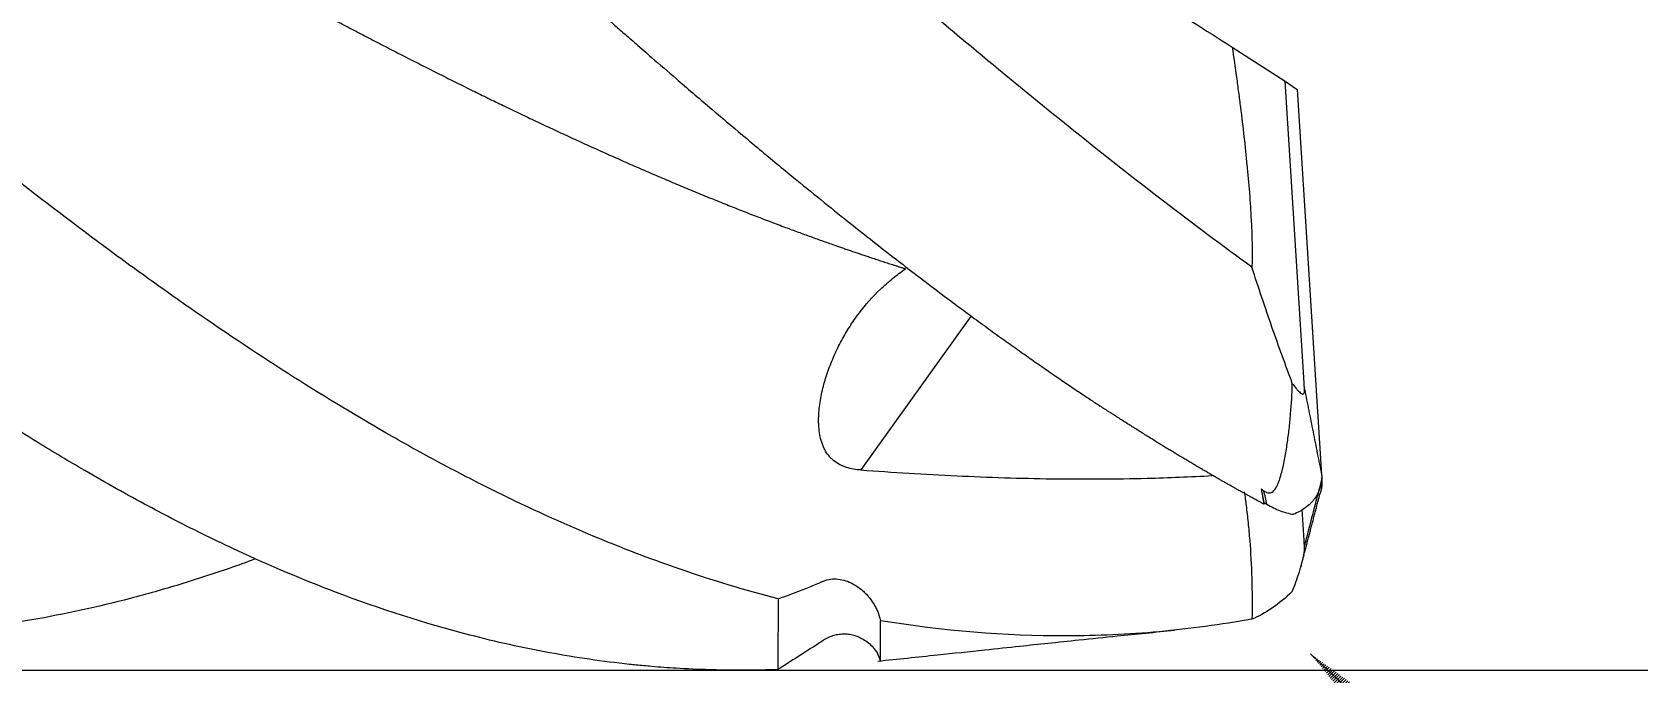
# Model space of a CAD drawing. Header units: millimetres. Extents: x -61 to 96, y -62 to 34.
# Drawn here: x 63.65 to 78.99, y -8.03 to -1.9 of the extents above; entities that cross this region are included whole.
import ezdxf

# ---------------------------------------------------------------- set-up
doc = ezdxf.new("R2010")
doc.units = ezdxf.units.MM
for name, color, linetype in [('1', 4, 'Continuous'), ('2', 7, 'Continuous'), ('SK2', 7, 'Continuous')]:
    doc.layers.add(name, color=color, linetype=linetype)
doc.styles.add('iso_b_vert', font='simplex.shx')
doc.dimstyles.get("Standard").update_dxf_attribs({"dimtxt": 0.18, "dimasz": 0.18, "dimexe": 0.18, "dimexo": 0.0625, "dimgap": 0.09, "dimtad": 1, "dimzin": 0, "dimdsep": 52, "dimtxsty": 'Standard', "dimcen": 0.09, "dimadec": 0, "dimazin": 0, "dimtfac": 1, "dimtdec": 4, "dimtofl": 0, "dimtmove": 0, "dimatfit": 3, "dimfxl": 1, "dimtolj": 1, "dimtzin": 0, "dimarcsym": 0})

# ---------------------------------------------------------------- blocks, each defined once
blk = doc.blocks.new('_U0')
at = {"layer": 'SK2', "lineweight": 13}
for p, q in [((0, -1.5875), (0, -49.169225)), ((76, -9.6375), (76, -49.169225)), ((76, -47.169225), (0, -47.169225))]:
    blk.add_line(p, q, dxfattribs=at)
at = {"layer": 'SK2', "lineweight": 18}
for points in [[(0, -47.169225), (3.499998, -46.708441), (3.500002, -47.630009)], [(76, -47.169225), (72.500002, -47.630009), (72.499998, -46.708441)]]:
    blk.add_solid(points, dxfattribs=at)
at = {"layer": 'SK2', "lineweight": 18, "insert": (36.095034, -46.136591), "char_height": 3.5, "attachment_point": 7, "line_spacing_factor": 1.084337, "style": 'iso_b_vert'}
blk.add_mtext('\\W0.6740;76', dxfattribs=at)
blk = doc.blocks.new('_U2')
at = {"layer": 'SK2', "lineweight": 13}
for p, q in [((3.997679, -9.1875), (3.997679, -42.169225)), ((76, -9.6375), (76, -42.169225)), ((76, -40.169225), (3.997679, -40.169225))]:
    blk.add_line(p, q, dxfattribs=at)
at = {"layer": 'SK2', "lineweight": 18}
for points in [[(3.997679, -40.169225), (7.497677, -39.708441), (7.497681, -40.630009)], [(76, -40.169225), (72.500002, -40.630009), (72.499998, -39.708441)]]:
    blk.add_solid(points, dxfattribs=at)
at = {"layer": 'SK2', "lineweight": 18, "insert": (38.093873, -39.136591), "char_height": 3.5, "attachment_point": 7, "line_spacing_factor": 1.084337, "style": 'iso_b_vert'}
blk.add_mtext('\\W0.6740;72', dxfattribs=at)

msp = doc.modelspace()

# ---------------------------------------------------------------- hatches: boundary and pattern name
at = {"layer": 'SK2', "lineweight": 13}
h = msp.add_hatch(dxfattribs=at)
h.set_pattern_fill('ANSI31', color=256, scale=0.0062, style=0)
h.paths.add_polyline_path([(75.865, -7.842), (78.731, -9.902), (78.101, -10.574)])

# ---------------------------------------------------------------- linework, layer by layer
at = {"layer": '1', "lineweight": 18}
for p, q in [((75.117, -2.042), (75.623, -2.369)), ((75.623, -2.369), (75.738, -2.446)), ((75.804, -5.251), (75.623, -2.369)), ((75.738, -2.446), (75.972, -6.131)), ((75.97, -6.157), (75.972, -6.187)), ((75.804, -6.757), (75.785, -6.464))]:
    msp.add_line(p, q, dxfattribs=at)
at = {"layer": '1', "lineweight": 13}
msp.add_line((72.621, -4.611), (71.566, -6.085), dxfattribs=at)
at = {"layer": '1', "lineweight": 18}
for points, degree, knots in [([(54.275, 4.27), (54.36, 4.245), (54.591, 4.175), (54.919, 4.07), (55.344, 3.926), (55.914, 3.717), (56.544, 3.469), (57.126, 3.223), (57.756, 2.942), (58.434, 2.623), (59.064, 2.312), (59.646, 2.015), (60.276, 1.684), (60.905, 1.344), (61.487, 1.025), (62.117, 0.674), (62.747, 0.319), (63.377, -0.037), (63.958, -0.366), (64.588, -0.72), (65.218, -1.071), (65.848, -1.416), (66.478, -1.754), (67.108, -2.083), (67.738, -2.402), (68.32, -2.686), (68.95, -2.98), (69.58, -3.26), (70.21, -3.522), (70.791, -3.749), (71.294, -3.93), (71.651, -4.051), (71.863, -4.12), (71.978, -4.156), (71.996, -4.162)], 5, [0, 0, 0, 0, 0, 0, 0.02416, 0.065178, 0.092524, 0.119869, 0.160887, 0.201906, 0.229251, 0.270269, 0.311287, 0.338633, 0.365978, 0.406997, 0.448015, 0.47536, 0.516379, 0.543724, 0.584742, 0.612088, 0.653106, 0.694124, 0.72147, 0.762488, 0.789833, 0.830851, 0.858197, 0.899215, 0.940233, 0.967579, 0.994924, 1, 1, 1, 1, 1, 1]), ([(70.777, -7.317), (70.464, -7.236), (70.152, -7.141), (69.53, -6.927), (69.219, -6.807), (68.596, -6.541), (68.285, -6.396), (67.816, -6.161), (67.659, -6.079), (67.423, -5.952), (67.345, -5.909), (67.188, -5.822), (67.109, -5.777), (66.4, -5.37), (65.773, -4.967), (65.064, -4.474), (64.986, -4.418), (64.828, -4.306), (64.749, -4.25), (64.513, -4.079), (64.356, -3.964), (63.884, -3.611), (63.57, -3.37), (63.099, -2.998), (62.941, -2.872), (62.705, -2.682), (62.626, -2.618), (62.469, -2.489), (62.076, -2.168), (61.685, -1.841), (61.217, -1.446), (61.061, -1.313), (60.75, -1.048), (60.595, -0.915), (60.128, -0.514), (59.817, -0.246), (59.35, 0.158), (59.194, 0.292), (58.96, 0.494), (58.882, 0.561), (58.726, 0.696), (58.647, 0.763), (58.412, 0.965), (58.255, 1.099), (58.058, 1.267), (58.019, 1.301), (57.94, 1.368), (57.822, 1.468), (57.704, 1.568), (57.469, 1.766), (57.312, 1.898), (57, 2.158), (56.844, 2.287), (56.533, 2.542), (56.377, 2.668), (56.066, 2.918), (55.911, 3.042), (55.755, 3.164)], 3, [0, 0, 0, 0, 0.0625, 0.0625, 0.125, 0.125, 0.1875, 0.1875, 0.21875, 0.21875, 0.234375, 0.234375, 0.25, 0.25, 0.375, 0.375, 0.390625, 0.390625, 0.40625, 0.40625, 0.4375, 0.4375, 0.5, 0.5, 0.53125, 0.53125, 0.546875, 0.546875, 0.5625, 0.625, 0.625, 0.65625, 0.65625, 0.6875, 0.6875, 0.75, 0.75, 0.78125, 0.78125, 0.796875, 0.796875, 0.8125, 0.8125, 0.84375, 0.84375, 0.851562, 0.851562, 0.859375, 0.875, 0.875, 0.90625, 0.90625, 0.9375, 0.9375, 0.96875, 0.96875, 1, 1, 1, 1]), ([(75.306, -4.146), (75.024, -3.942), (74.743, -3.732), (74.181, -3.301), (73.901, -3.08), (73.06, -2.406), (72.499, -1.939), (71.863, -1.4), (71.792, -1.339), (71.65, -1.219), (71.579, -1.158), (71.366, -0.976), (71.225, -0.855), (70.801, -0.491), (70.519, -0.248), (69.677, 0.48), (69.117, 0.963), (68.556, 1.439)], 3, [0, 0, 0, 0, 0.125, 0.125, 0.25, 0.25, 0.5, 0.5, 0.53125, 0.53125, 0.5625, 0.5625, 0.625, 0.625, 0.75, 0.75, 1, 1, 1, 1]), ([(71.998, -0.056), (72.259, -0.221), (72.519, -0.388), (72.911, -0.637), (73.107, -0.762), (73.303, -0.886), (73.434, -0.97), (73.499, -1.011), (73.825, -1.219), (74.085, -1.385), (74.603, -1.715), (74.86, -1.879), (75.117, -2.042)], 3, [0, 0, 0, 0, 0.25, 0.25, 0.375, 0.4375, 0.4375, 0.5, 0.5, 0.75, 0.75, 1, 1, 1, 1]), ([(68.554, -1.249), (68.57, -1.264), (68.604, -1.293), (68.654, -1.338), (68.704, -1.382), (68.754, -1.427), (68.804, -1.471), (68.854, -1.515), (68.904, -1.56), (68.955, -1.604), (69.005, -1.648), (69.055, -1.692), (69.105, -1.736), (69.155, -1.78), (69.205, -1.824), (69.255, -1.868), (69.305, -1.912), (69.36, -1.96), (69.447, -2.036), (69.596, -2.165), (69.83, -2.368), (70.16, -2.651), (70.523, -2.957), (70.954, -3.314), (71.383, -3.662), (71.813, -4.001), (72.151, -4.261), (72.4, -4.449), (72.59, -4.59), (72.749, -4.707), (72.901, -4.817), (73.046, -4.92), (73.184, -5.017), (73.314, -5.108), (73.438, -5.194), (73.555, -5.273), (73.664, -5.347), (73.767, -5.415), (73.862, -5.478), (73.924, -5.518), (73.953, -5.537)], 3, [0, 0, 0, 0, 0.009283, 0.018567, 0.02785, 0.037133, 0.046417, 0.0557, 0.064984, 0.074267, 0.08355, 0.092834, 0.102117, 0.111401, 0.120684, 0.129968, 0.139251, 0.148535, 0.160289, 0.187822, 0.231136, 0.290228, 0.371419, 0.43279, 0.529675, 0.609395, 0.671951, 0.717341, 0.748071, 0.777497, 0.805618, 0.832435, 0.857947, 0.882154, 0.905057, 0.926655, 0.946948, 0.965937, 0.983621, 1, 1, 1, 1]), ([(75.117, -2.042), (75.131, -2.139), (75.145, -2.235), (75.165, -2.379), (75.171, -2.427), (75.184, -2.523), (75.19, -2.57), (75.208, -2.712), (75.219, -2.806), (75.241, -2.991), (75.25, -3.083), (75.263, -3.218), (75.267, -3.263), (75.275, -3.352), (75.279, -3.396), (75.289, -3.526), (75.294, -3.611), (75.307, -3.856), (75.31, -4.008), (75.306, -4.146)], 3, [0, 0, 0, 0, 0.125, 0.125, 0.1875, 0.1875, 0.25, 0.25, 0.375, 0.375, 0.5, 0.5, 0.5625, 0.5625, 0.625, 0.625, 0.75, 0.75, 1, 1, 1, 1]), ([(71.566, -6.085), (71.543, -6.084), (71.52, -6.081), (71.475, -6.073), (71.453, -6.068), (71.42, -6.057), (71.41, -6.053), (71.388, -6.045), (71.378, -6.04), (71.348, -6.024), (71.328, -6.012), (71.302, -5.99), (71.293, -5.982), (71.276, -5.966), (71.269, -5.957), (71.246, -5.93), (71.233, -5.91), (71.217, -5.878), (71.212, -5.866), (71.202, -5.844), (71.198, -5.832), (71.186, -5.796), (71.18, -5.772), (71.171, -5.723), (71.168, -5.697), (71.166, -5.659), (71.165, -5.646), (71.164, -5.62), (71.164, -5.607), (71.165, -5.542), (71.17, -5.49), (71.182, -5.413), (71.187, -5.387), (71.197, -5.336), (71.203, -5.31), (71.223, -5.234), (71.238, -5.184), (71.273, -5.085), (71.293, -5.037), (71.335, -4.942), (71.358, -4.895), (71.407, -4.804), (71.433, -4.759), (71.476, -4.693), (71.49, -4.671), (71.52, -4.628), (71.535, -4.607), (71.613, -4.504), (71.681, -4.427), (71.792, -4.321), (71.831, -4.287), (71.911, -4.222), (71.952, -4.191), (71.996, -4.162)], 3, [0, 0, 0, 0, 0.03125, 0.03125, 0.0625, 0.0625, 0.078125, 0.078125, 0.09375, 0.09375, 0.125, 0.125, 0.140625, 0.140625, 0.15625, 0.15625, 0.1875, 0.1875, 0.203125, 0.203125, 0.21875, 0.21875, 0.25, 0.25, 0.28125, 0.28125, 0.296875, 0.296875, 0.3125, 0.3125, 0.375, 0.375, 0.40625, 0.40625, 0.4375, 0.4375, 0.5, 0.5, 0.5625, 0.5625, 0.625, 0.625, 0.6875, 0.6875, 0.71875, 0.71875, 0.75, 0.75, 0.875, 0.875, 0.9375, 0.9375, 1, 1, 1, 1]), ([(75.692, -5.257), (75.627, -5.083), (75.562, -4.904), (75.433, -4.533), (75.369, -4.343), (75.306, -4.146)], 3, [0, 0, 0, 0, 0.5, 0.5, 1, 1, 1, 1]), ([(70.774, -7.994), (70.744, -7.995), (70.681, -7.997), (70.584, -7.999), (70.479, -8), (70.366, -8), (70.246, -7.999), (70.057, -7.994), (69.83, -7.984), (69.596, -7.967), (69.447, -7.953), (69.122, -7.919), (68.592, -7.842), (67.656, -7.634), (66.661, -7.315), (65.722, -6.917), (65.125, -6.625), (64.64, -6.37), (64.2, -6.124), (63.743, -5.849), (63.437, -5.656), (63.266, -5.546), (63.181, -5.49), (63.13, -5.457), (63.079, -5.423), (63.028, -5.389), (62.977, -5.355), (62.927, -5.321), (62.876, -5.287), (62.826, -5.253), (62.775, -5.219), (62.725, -5.185), (62.675, -5.15), (62.625, -5.116), (62.575, -5.081), (62.525, -5.046), (62.475, -5.011), (62.426, -4.976), (62.376, -4.941), (62.327, -4.906), (62.277, -4.871), (62.228, -4.836), (62.179, -4.801), (62.13, -4.765), (62.081, -4.73), (62.032, -4.694), (61.984, -4.659), (61.935, -4.623), (61.886, -4.587), (61.838, -4.551), (61.79, -4.516), (61.741, -4.48), (61.709, -4.456), (61.693, -4.444)], 3, [0, 0, 0, 0, 0.009867, 0.020582, 0.032145, 0.044556, 0.057815, 0.071922, 0.107064, 0.132822, 0.149196, 0.156186, 0.240226, 0.324265, 0.465472, 0.568915, 0.634577, 0.662446, 0.729468, 0.779827, 0.813522, 0.83055, 0.83618, 0.8418, 0.847408, 0.853005, 0.858591, 0.864167, 0.869731, 0.875285, 0.880827, 0.886359, 0.89188, 0.89739, 0.902889, 0.908376, 0.913854, 0.91932, 0.924775, 0.930219, 0.935652, 0.941075, 0.946486, 0.951887, 0.957277, 0.962655, 0.968023, 0.97338, 0.978726, 0.984061, 0.989385, 0.994698, 1, 1, 1, 1]), ([(75.421, -6.285), (75.426, -6.288), (75.432, -6.292), (75.443, -6.298), (75.45, -6.3), (75.46, -6.303), (75.464, -6.304), (75.471, -6.304), (75.475, -6.304), (75.483, -6.303), (75.487, -6.302), (75.494, -6.299), (75.497, -6.298), (75.506, -6.292), (75.511, -6.287), (75.52, -6.278), (75.524, -6.273), (75.535, -6.258), (75.541, -6.247), (75.551, -6.226), (75.556, -6.215), (75.564, -6.194), (75.568, -6.183), (75.579, -6.15), (75.585, -6.128), (75.603, -6.062), (75.612, -6.017), (75.629, -5.926), (75.637, -5.88), (75.65, -5.787), (75.656, -5.741), (75.667, -5.646), (75.672, -5.598), (75.684, -5.454), (75.689, -5.357), (75.692, -5.257)], 3, [0, 0, 0, 0, 0.015625, 0.015625, 0.03125, 0.03125, 0.039063, 0.039063, 0.046875, 0.046875, 0.054688, 0.054688, 0.0625, 0.0625, 0.078125, 0.078125, 0.09375, 0.09375, 0.125, 0.125, 0.15625, 0.15625, 0.1875, 0.1875, 0.25, 0.25, 0.375, 0.375, 0.5, 0.5, 0.625, 0.625, 0.75, 0.75, 1, 1, 1, 1]), ([(75.692, -5.257), (75.703, -5.273), (75.715, -5.289), (75.732, -5.31), (75.737, -5.316), (75.749, -5.329), (75.754, -5.334), (75.765, -5.344), (75.77, -5.349), (75.78, -5.356), (75.785, -5.358), (75.792, -5.359), (75.795, -5.359), (75.799, -5.357), (75.801, -5.356), (75.804, -5.352), (75.804, -5.351), (75.806, -5.348), (75.807, -5.344), (75.808, -5.338), (75.809, -5.332), (75.809, -5.329), (75.809, -5.325)], 3, [0, 0, 0, 0, 0.25, 0.25, 0.375, 0.375, 0.5, 0.5, 0.625, 0.625, 0.75, 0.75, 0.8125, 0.8125, 0.875, 0.875, 0.90625, 0.90625, 0.9375, 0.96875, 0.96875, 1, 1, 1, 1]), ([(75.421, -6.411), (75.413, -6.407), (75.395, -6.397), (75.368, -6.383), (75.341, -6.368), (75.313, -6.353), (75.285, -6.337), (75.256, -6.321), (75.227, -6.305), (75.197, -6.289), (75.166, -6.272), (75.135, -6.254), (75.104, -6.236), (75.072, -6.218), (75.039, -6.2), (75.006, -6.181), (74.972, -6.162), (74.938, -6.142), (74.903, -6.122), (74.868, -6.101), (74.832, -6.08), (74.795, -6.059), (74.758, -6.037), (74.721, -6.015), (74.683, -5.992), (74.644, -5.969), (74.605, -5.946), (74.565, -5.922), (74.525, -5.897), (74.484, -5.872), (74.443, -5.847), (74.401, -5.821), (74.359, -5.795), (74.316, -5.768), (74.272, -5.741), (74.228, -5.713), (74.184, -5.685), (74.139, -5.657), (74.093, -5.628), (74.047, -5.598), (74, -5.568), (73.969, -5.548), (73.953, -5.537)], 3, [0, 0, 0, 0, 0.017803, 0.035975, 0.054516, 0.073426, 0.092705, 0.112353, 0.132371, 0.152757, 0.173513, 0.194637, 0.216131, 0.237993, 0.260225, 0.282826, 0.305796, 0.329135, 0.352843, 0.376921, 0.401367, 0.426182, 0.451367, 0.47692, 0.502843, 0.529135, 0.555796, 0.582826, 0.610225, 0.637993, 0.66613, 0.694636, 0.723512, 0.752756, 0.78237, 0.812353, 0.842704, 0.873425, 0.904515, 0.935974, 0.967803, 1, 1, 1, 1]), ([(71.566, -6.085), (71.719, -6.096), (71.872, -6.106), (72.178, -6.125), (72.331, -6.133), (72.789, -6.155), (73.093, -6.165), (73.7, -6.173), (74.003, -6.172), (74.511, -6.159), (74.717, -6.15), (74.922, -6.139)], 3, [0, 0, 0, 0, 0.13569, 0.13569, 0.27138, 0.27138, 0.542759, 0.542759, 0.814139, 0.814139, 1, 1, 1, 1]), ([(75.395, -6.266), (75.397, -6.268), (75.399, -6.269), (75.403, -6.272), (75.406, -6.274), (75.412, -6.278), (75.417, -6.281), (75.421, -6.285)], 3, [0, 0, 0, 0, 0.249985, 0.249985, 0.49997, 0.49997, 1, 1, 1, 1]), ([(75.973, -6.145), (75.974, -6.184), (75.968, -6.222), (75.953, -6.268), (75.95, -6.277), (75.942, -6.295), (75.938, -6.304), (75.925, -6.33), (75.914, -6.346), (75.897, -6.37), (75.89, -6.378), (75.877, -6.394), (75.87, -6.401), (75.848, -6.422), (75.833, -6.436), (75.799, -6.46), (75.781, -6.472), (75.743, -6.492), (75.723, -6.501), (75.703, -6.509)], 3, [0, 0, 0, 0, 0.25, 0.25, 0.3125, 0.3125, 0.375, 0.375, 0.5, 0.5, 0.5625, 0.5625, 0.625, 0.625, 0.75, 0.75, 0.875, 0.875, 1, 1, 1, 1]), ([(75.973, -6.201), (75.974, -6.239), (75.968, -6.277), (75.956, -6.316), (75.955, -6.317), (75.955, -6.319)], 3, [0, 0, 0, 0, 0.958603, 0.958603, 1, 1, 1, 1]), ([(75.233, -6.295), (75.239, -6.338), (75.245, -6.381), (75.257, -6.479), (75.263, -6.533), (75.272, -6.616), (75.275, -6.645), (75.28, -6.702), (75.282, -6.73), (75.294, -6.875), (75.3, -6.995), (75.308, -7.245), (75.309, -7.375), (75.306, -7.511)], 3, [0, 0, 0, 0, 0.122245, 0.122245, 0.268538, 0.268538, 0.341684, 0.341684, 0.41483, 0.41483, 0.707415, 0.707415, 1, 1, 1, 1]), ([(75.421, -6.398), (75.423, -6.399), (75.426, -6.401), (75.43, -6.403), (75.432, -6.405), (75.439, -6.408), (75.443, -6.41), (75.447, -6.413)], 3, [0, 0, 0, 0, 0.26705, 0.26705, 0.5341, 0.5341, 1, 1, 1, 1]), ([(75.447, -6.413), (75.49, -6.437), (75.532, -6.458), (75.596, -6.483), (75.618, -6.49), (75.66, -6.501), (75.682, -6.506), (75.703, -6.509)], 3, [0, 0, 0, 0, 0.5, 0.5, 0.75, 0.75, 1, 1, 1, 1]), ([(75.692, -7.247), (75.703, -7.218), (75.715, -7.188), (75.737, -7.125), (75.749, -7.093), (75.765, -7.042), (75.77, -7.025), (75.78, -6.989), (75.785, -6.971), (75.792, -6.942), (75.795, -6.933), (75.799, -6.913), (75.801, -6.902), (75.804, -6.887), (75.804, -6.881), (75.806, -6.871), (75.806, -6.866), (75.808, -6.855), (75.808, -6.85), (75.809, -6.839), (75.809, -6.834), (75.809, -6.829)], 3, [0, 0, 0, 0, 0.25, 0.25, 0.5, 0.5, 0.625, 0.625, 0.75, 0.75, 0.8125, 0.8125, 0.875, 0.875, 0.90625, 0.90625, 0.9375, 0.9375, 0.96875, 0.96875, 1, 1, 1, 1]), ([(65.772, -6.939), (65.691, -6.969), (65.611, -6.998), (65.373, -7.08), (65.216, -7.131), (64.98, -7.203), (64.901, -7.226), (64.743, -7.271), (64.665, -7.293), (64.271, -7.395), (63.957, -7.464), (63.329, -7.572), (63.015, -7.612), (62.621, -7.644), (62.542, -7.649), (62.385, -7.658), (62.149, -7.669), (61.914, -7.672), (61.445, -7.667), (61.134, -7.65), (60.512, -7.588), (60.201, -7.543), (59.735, -7.455), (59.579, -7.422), (59.346, -7.367), (59.268, -7.348), (59.112, -7.308), (59.034, -7.287), (58.956, -7.265)], 3, [0, 0, 0, 0, 0.035314, 0.035314, 0.10422, 0.10422, 0.138674, 0.138674, 0.173127, 0.173127, 0.310939, 0.310939, 0.448751, 0.448751, 0.483204, 0.483204, 0.517657, 0.586563, 0.586563, 0.724376, 0.724376, 0.862188, 0.862188, 0.931094, 0.931094, 0.965547, 0.965547, 1, 1, 1, 1]), ([(70.777, -7.317), (70.864, -7.286), (70.952, -7.253), (71.085, -7.2), (71.13, -7.182), (71.186, -7.158), (71.197, -7.153), (71.214, -7.146), (71.22, -7.144), (71.231, -7.14), (71.237, -7.138), (71.266, -7.129), (71.29, -7.126), (71.339, -7.126), (71.363, -7.129), (71.41, -7.139), (71.434, -7.147), (71.468, -7.161), (71.479, -7.167), (71.501, -7.179), (71.512, -7.185), (71.544, -7.206), (71.565, -7.221), (71.594, -7.247), (71.604, -7.257), (71.623, -7.276), (71.632, -7.286), (71.658, -7.317), (71.674, -7.339), (71.696, -7.374), (71.703, -7.387), (71.716, -7.412), (71.723, -7.426), (71.74, -7.467), (71.749, -7.495), (71.755, -7.526)], 3, [0, 0, 0, 0, 0.25, 0.25, 0.375, 0.375, 0.40625, 0.40625, 0.421875, 0.421875, 0.4375, 0.4375, 0.5, 0.5, 0.5625, 0.5625, 0.625, 0.625, 0.65625, 0.65625, 0.6875, 0.6875, 0.75, 0.75, 0.78125, 0.78125, 0.8125, 0.8125, 0.875, 0.875, 0.90625, 0.90625, 0.9375, 0.9375, 1, 1, 1, 1]), ([(70.777, -7.317), (70.777, -7.41), (70.776, -7.494), (70.776, -7.607), (70.776, -7.642), (70.775, -7.708), (70.775, -7.739), (70.775, -7.824), (70.775, -7.871), (70.774, -7.947), (70.774, -7.975), (70.774, -7.994)], 3, [0, 0, 0, 0, 0.25, 0.25, 0.375, 0.375, 0.5, 0.5, 0.75, 0.75, 1, 1, 1, 1]), ([(75.692, -7.247), (75.627, -7.309), (75.562, -7.362), (75.433, -7.45), (75.369, -7.485), (75.306, -7.511)], 3, [0, 0, 0, 0, 0.5, 0.5, 1, 1, 1, 1]), ([(75.306, -7.511), (75.009, -7.565), (74.713, -7.604), (74.123, -7.658), (73.828, -7.671), (72.943, -7.674), (72.352, -7.625), (71.755, -7.526)], 3, [0, 0, 0, 0, 0.25, 0.25, 0.5, 0.5, 1, 1, 1, 1]), ([(71.559, -7.688), (71.543, -7.681), (71.528, -7.675), (71.496, -7.666), (71.479, -7.662), (71.446, -7.657), (71.429, -7.655), (71.404, -7.655), (71.395, -7.655), (71.378, -7.656), (71.369, -7.657), (71.344, -7.66), (71.326, -7.663), (71.292, -7.673), (71.275, -7.679), (71.25, -7.691), (71.241, -7.695), (71.225, -7.704), (71.217, -7.709), (71.193, -7.725), (71.176, -7.736), (71.096, -7.788), (71.031, -7.83), (70.902, -7.912), (70.838, -7.953), (70.774, -7.994)], 3, [0, 0, 0, 0, 0.0625, 0.0625, 0.125, 0.125, 0.1875, 0.1875, 0.21875, 0.21875, 0.25, 0.25, 0.3125, 0.3125, 0.375, 0.375, 0.40625, 0.40625, 0.4375, 0.4375, 0.5, 0.5, 0.75, 0.75, 1, 1, 1, 1]), ([(71.731, -7.912), (71.919, -7.893), (72.259, -7.857), (72.712, -7.809), (73.066, -7.771), (73.365, -7.74), (73.675, -7.707), (74.079, -7.666), (74.383, -7.635), (74.565, -7.617)], 3, [0, 0, 0, 0, 0.203688, 0.364464, 0.482115, 0.575476, 0.67942, 0.807549, 1, 1, 1, 1]), ([(71.754, -7.91), (71.754, -7.906), (71.754, -7.897), (71.754, -7.88), (71.754, -7.875), (71.754, -7.865), (71.754, -7.848), (71.755, -7.826), (71.755, -7.778), (71.755, -7.698), (71.755, -7.588), (71.755, -7.526)], 3, [0, 0, 0, 0, 0.201141, 0.201141, 0.267713, 0.267713, 0.334284, 0.467428, 0.467428, 0.733714, 1, 1, 1, 1]), ([(71.72, -7.831), (71.722, -7.835), (71.736, -7.862), (71.747, -7.889), (71.754, -7.915)], 3, [0, 0, 0, 0, 0.138144, 1, 1, 1, 1])]:
    msp.add_open_spline(points, degree=degree, knots=knots, dxfattribs=at)
for points, degree in [([(75.808, -5.311), (75.804, -5.251)], 1), ([(75.809, -5.325), (75.808, -5.311)], 1), ([(75.972, -6.131), (75.973, -6.145)], 1), ([(75.395, -6.266), (75.403, -6.31), (75.412, -6.354), (75.421, -6.398)], 3), ([(75.395, -6.266), (75.404, -6.315), (75.412, -6.363), (75.421, -6.411)], 3), ([(75.972, -6.187), (75.973, -6.201)], 1), ([(75.421, -6.398), (75.421, -6.402), (75.421, -6.407), (75.422, -6.412)], 3), ([(75.772, -7.019), (75.864, -6.666), (75.956, -6.314)], 2), ([(75.808, -6.815), (75.804, -6.757)], 1), ([(75.809, -6.829), (75.808, -6.815)], 1)]:
    msp.add_open_spline(points, degree=degree, dxfattribs=at)
at = {"layer": '1', "lineweight": 13}
for points, degree in [([(75.808, -5.311), (75.972, -6.131)], 1), ([(75.447, -6.413), (75.438, -6.37), (75.43, -6.327), (75.421, -6.285)], 3), ([(75.808, -6.815), (75.972, -6.187)], 1)]:
    msp.add_open_spline(points, degree=degree, dxfattribs=at)
msp.add_open_spline([(71.559, -7.688), (71.57, -7.693), (71.598, -7.707), (71.642, -7.737), (71.687, -7.781), (71.724, -7.834), (71.744, -7.879), (71.752, -7.906), (71.754, -7.913)], degree=3, knots=[0, 0, 0, 0, 0.118019, 0.321378, 0.524738, 0.728097, 0.931456, 1, 1, 1, 1], dxfattribs=at)
at = {"layer": '2', "lineweight": 13}
msp.add_line((27.587, -8), (90, -8), dxfattribs=at)
at = {"layer": 'SK2', "lineweight": 13}
msp.add_line((75.865, -7.842), (89.553, -20.695), dxfattribs=at)

# ---------------------------------------------------------------- dimensions: what is measured, and where the dimension line sits
at = {"layer": 'SK2', "lineweight": 18}
for base, p2, picture, middle in [((0, -47.169), (0, 0), '_U0', (38, -47.169)), ((3.998, -40.169), (3.998, -7.6), '_U2', (39.999, -40.169))]:
    dim = msp.add_linear_dim(base=base, p1=(76, -8.05), p2=p2, dimstyle='Standard', override={"dimtxt": 3.5, "dimasz": 3.5, "dimexe": 2, "dimexo": 1.5875, "dimgap": 1.75, "dimtad": 1, "dimtih": 1, "dimtoh": 0, "dimdec": 2, "dimlfac": 1, "dimzin": 8, "dimdsep": 46, "dimlunit": 2, "dimpost": '<>', "dimtxsty": 'iso_b_vert', "dimsah": 1, "dimse1": 0, "dimse2": 0, "dimsd1": 0, "dimsd2": 0, "dimclrd": 2, "dimclre": 2, "dimclrt": 2, "dimtol": 0, "dimtm": -0.1, "dimtfac": 1, "dimtdec": 2, "dimtofl": 1, "dimtmove": 0, "dimtzin": 8, "dimlwd": 13, "dimlwe": 13}, dxfattribs=at)
    dim.commit()
    dim.dimension.update_dxf_attribs({"geometry": picture, "text_midpoint": middle})

doc.saveas('drawing.dxf')
